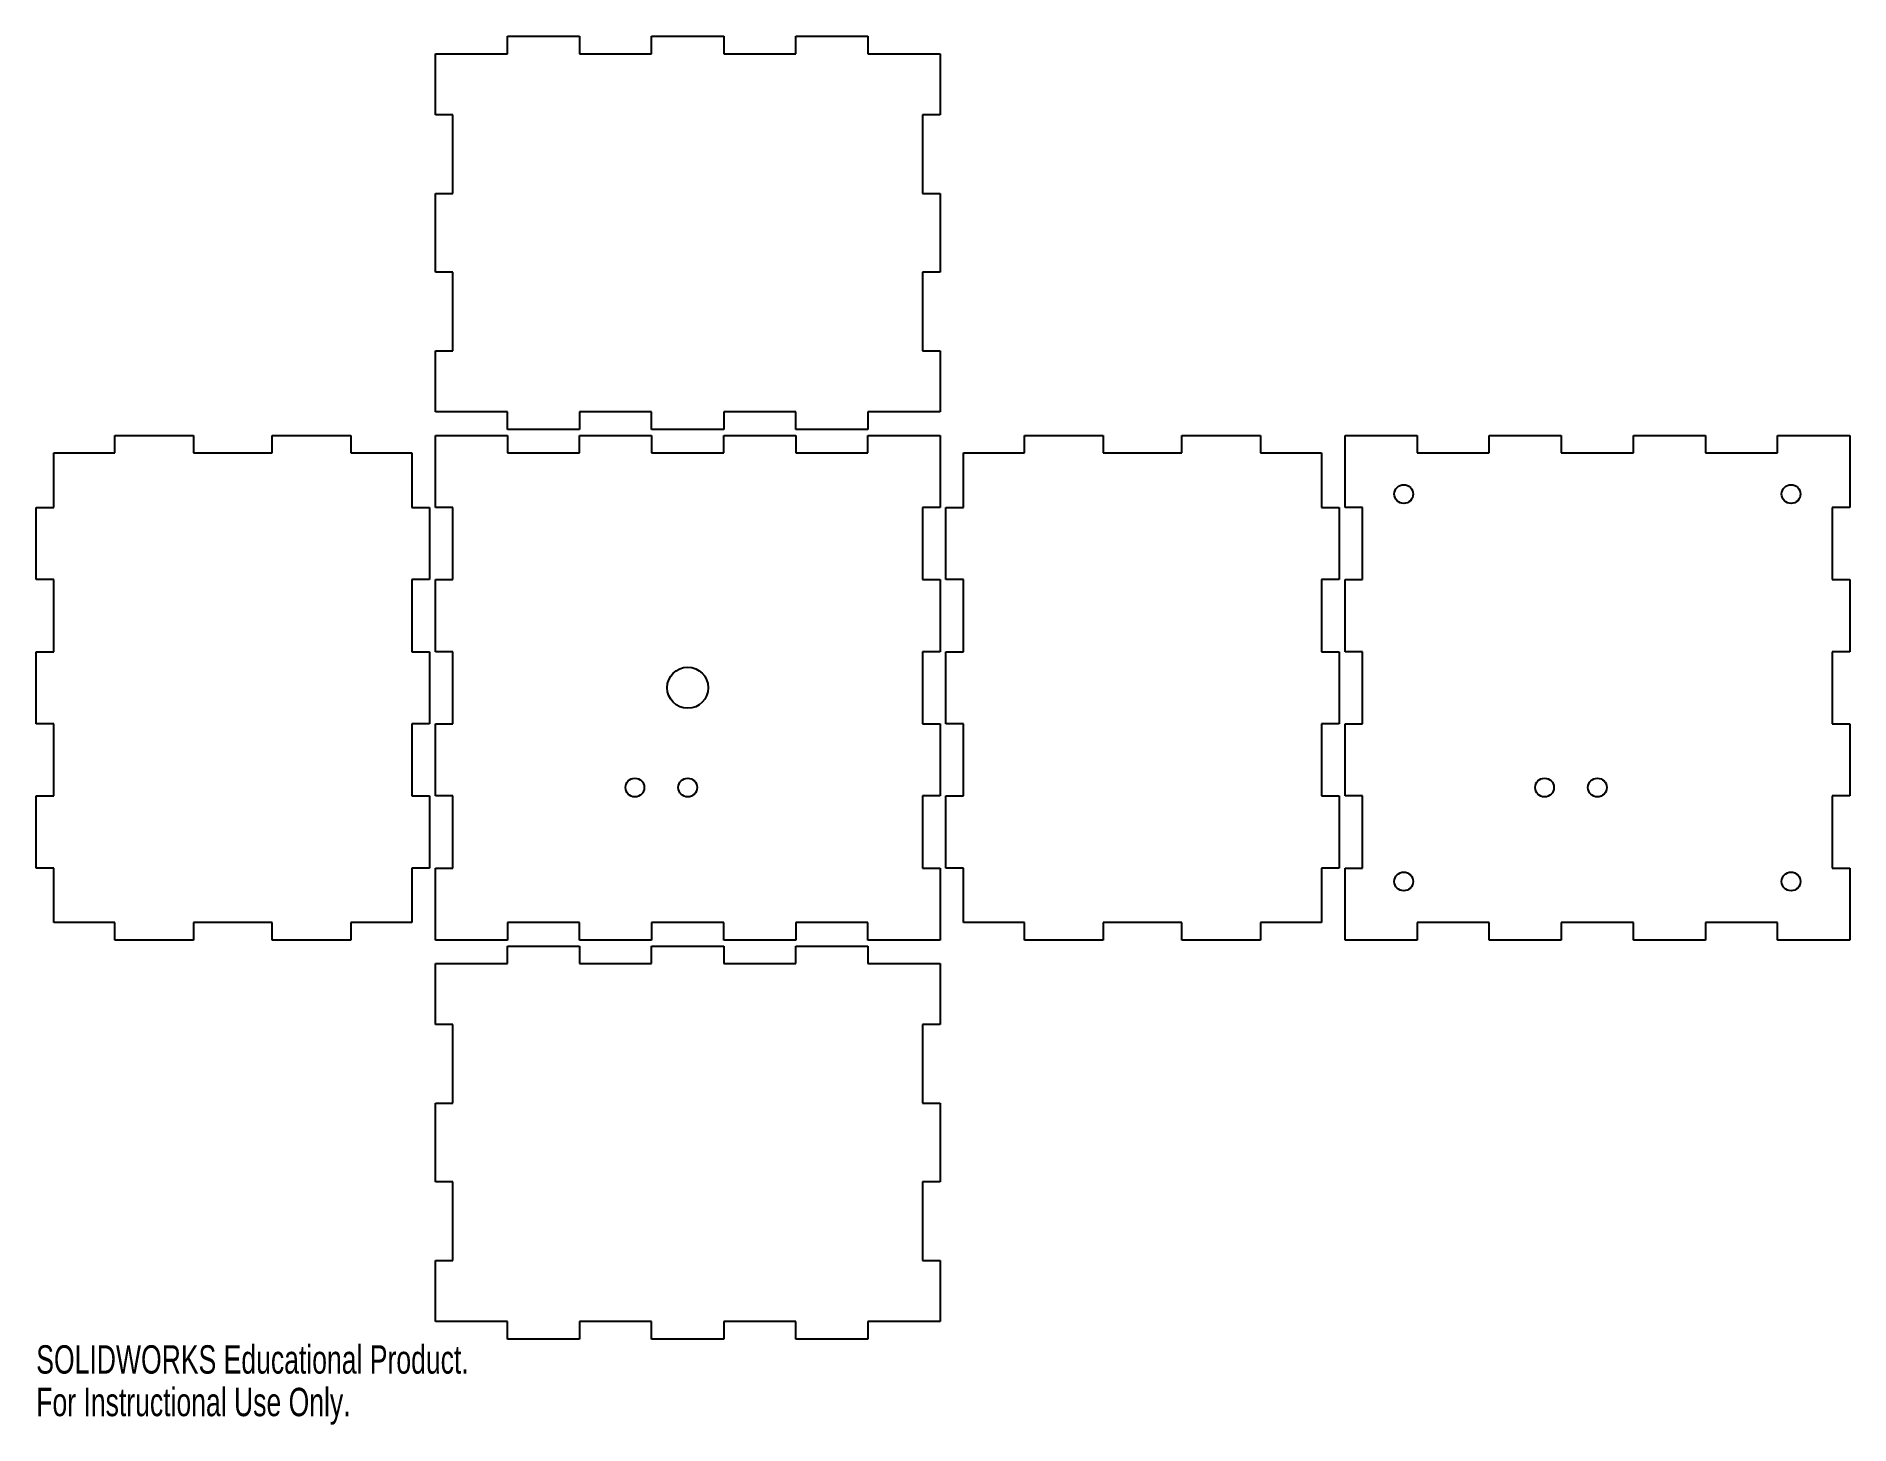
# Model space of a CAD drawing. Header units: millimetres. Extents: x 1 to 310, y 59 to 296.
import ezdxf

# ---------------------------------------------------------------- set-up
doc = ezdxf.new("R2010")
doc.units = ezdxf.units.MM
doc.styles.add('SLDTEXTSTYLE0', font='TXT', dxfattribs={"width": 0.7})

msp = doc.modelspace()

# ---------------------------------------------------------------- linework, layer by layer
at = {"color": 7, "linetype": 'Continuous'}
for p, q in [((81.285714, 293), (81.285714, 296)), ((81.285714, 296), (93.571429, 296)), ((93.571429, 296), (93.571429, 293)), ((105.857143, 293), (105.857143, 296)), ((105.857143, 296), (118.142857, 296)), ((118.142857, 296), (118.142857, 293)), ((130.428571, 293), (130.428571, 296)), ((130.428571, 296), (142.714286, 296)), ((142.714286, 296), (142.714286, 293)), ((69, 293), (81.285714, 293)), ((69, 282.6), (69, 293)), ((93.571429, 293), (105.857143, 293)), ((118.142857, 293), (130.428571, 293)), ((142.714286, 293), (155, 293)), ((155, 293), (155, 282.6)), ((72, 282.6), (69, 282.6)), ((72, 269.2), (72, 282.6)), ((155, 282.6), (152, 282.6)), ((152, 282.6), (152, 269.2)), ((69, 255.8), (69, 269.2)), ((69, 269.2), (72, 269.2)), ((152, 269.2), (155, 269.2)), ((155, 269.2), (155, 255.8)), ((72, 255.8), (69, 255.8)), ((72, 242.4), (72, 255.8)), ((155, 255.8), (152, 255.8)), ((152, 255.8), (152, 242.4)), ((69, 232), (69, 242.4)), ((69, 242.4), (72, 242.4)), ((152, 242.4), (155, 242.4)), ((155, 242.4), (155, 232)), ((81.285714, 232), (69, 232)), ((81.285714, 229), (81.285714, 232)), ((105.857143, 232), (93.571429, 232)), ((93.571429, 232), (93.571429, 229)), ((105.857143, 229), (105.857143, 232)), ((130.428571, 232), (118.142857, 232)), ((118.142857, 232), (118.142857, 229)), ((130.428571, 229), (130.428571, 232)), ((155, 232), (142.714286, 232)), ((142.714286, 232), (142.714286, 229)), ((93.571429, 229), (81.285714, 229)), ((118.142857, 229), (105.857143, 229)), ((142.714286, 229), (130.428571, 229)), ((14.4, 225), (14.4, 228)), ((14.4, 228), (27.8, 228)), ((27.8, 228), (27.8, 225)), ((41.2, 225), (41.2, 228)), ((41.2, 228), (54.6, 228)), ((54.6, 228), (54.6, 225)), ((69, 228), (81.285714, 228)), ((69, 215.714286), (69, 228)), ((81.285714, 228), (81.285714, 225)), ((93.571429, 225), (93.571429, 228)), ((93.571429, 228), (105.857143, 228)), ((105.857143, 228), (105.857143, 225)), ((118.142857, 225), (118.142857, 228)), ((118.142857, 228), (130.428571, 228)), ((130.428571, 228), (130.428571, 225)), ((142.714286, 225), (142.714286, 228)), ((142.714286, 228), (155, 228)), ((155, 228), (155, 215.714286)), ((169.4, 225), (169.4, 228)), ((169.4, 228), (182.8, 228)), ((182.8, 228), (182.8, 225)), ((196.2, 225), (196.2, 228)), ((196.2, 228), (209.6, 228)), ((209.6, 228), (209.6, 225)), ((224, 228), (236.285714, 228)), ((224, 215.714286), (224, 228)), ((236.285714, 228), (236.285714, 225)), ((248.571429, 225), (248.571429, 228)), ((248.571429, 228), (260.857143, 228)), ((260.857143, 228), (260.857143, 225)), ((273.142857, 225), (273.142857, 228)), ((273.142857, 228), (285.428571, 228)), ((285.428571, 228), (285.428571, 225)), ((297.714286, 225), (297.714286, 228)), ((297.714286, 228), (310, 228)), ((310, 228), (310, 215.714286)), ((4, 225), (14.4, 225)), ((4, 215.714286), (4, 225)), ((27.8, 225), (41.2, 225)), ((54.6, 225), (65, 225)), ((65, 225), (65, 215.714286)), ((81.285714, 225), (93.571429, 225)), ((105.857143, 225), (118.142857, 225)), ((130.428571, 225), (142.714286, 225)), ((159, 225), (169.4, 225)), ((159, 215.714286), (159, 225)), ((182.8, 225), (196.2, 225)), ((209.6, 225), (220, 225)), ((220, 225), (220, 215.714286)), ((236.285714, 225), (248.571429, 225)), ((260.857143, 225), (273.142857, 225)), ((285.428571, 225), (297.714286, 225)), ((1, 203.428571), (1, 215.714286)), ((1, 215.714286), (4, 215.714286)), ((65, 215.714286), (68, 215.714286)), ((68, 215.714286), (68, 203.428571)), ((72, 215.714286), (69, 215.714286)), ((72, 203.428571), (72, 215.714286)), ((155, 215.714286), (152, 215.714286)), ((152, 215.714286), (152, 203.428571)), ((156, 203.428571), (156, 215.714286)), ((156, 215.714286), (159, 215.714286)), ((220, 215.714286), (223, 215.714286)), ((223, 215.714286), (223, 203.428571)), ((227, 215.714286), (224, 215.714286)), ((227, 203.428571), (227, 215.714286)), ((310, 215.714286), (307, 215.714286)), ((307, 215.714286), (307, 203.428571)), ((4, 203.428571), (1, 203.428571)), ((4, 191.142857), (4, 203.428571)), ((68, 203.428571), (65, 203.428571)), ((65, 203.428571), (65, 191.142857)), ((69, 191.142857), (69, 203.428571)), ((69, 203.428571), (72, 203.428571)), ((152, 203.428571), (155, 203.428571)), ((155, 203.428571), (155, 191.142857)), ((159, 203.428571), (156, 203.428571)), ((159, 191.142857), (159, 203.428571)), ((223, 203.428571), (220, 203.428571)), ((220, 203.428571), (220, 191.142857)), ((224, 191.142857), (224, 203.428571)), ((224, 203.428571), (227, 203.428571)), ((307, 203.428571), (310, 203.428571)), ((310, 203.428571), (310, 191.142857)), ((1, 178.857143), (1, 191.142857)), ((1, 191.142857), (4, 191.142857)), ((65, 191.142857), (68, 191.142857)), ((68, 191.142857), (68, 178.857143)), ((72, 191.142857), (69, 191.142857)), ((72, 178.857143), (72, 191.142857)), ((155, 191.142857), (152, 191.142857)), ((152, 191.142857), (152, 178.857143)), ((156, 178.857143), (156, 191.142857)), ((156, 191.142857), (159, 191.142857)), ((220, 191.142857), (223, 191.142857)), ((223, 191.142857), (223, 178.857143)), ((227, 191.142857), (224, 191.142857)), ((227, 178.857143), (227, 191.142857)), ((310, 191.142857), (307, 191.142857)), ((307, 191.142857), (307, 178.857143)), ((4, 178.857143), (1, 178.857143)), ((4, 166.571429), (4, 178.857143)), ((68, 178.857143), (65, 178.857143)), ((65, 178.857143), (65, 166.571429)), ((69, 166.571429), (69, 178.857143)), ((69, 178.857143), (72, 178.857143)), ((152, 178.857143), (155, 178.857143)), ((155, 178.857143), (155, 166.571429)), ((159, 178.857143), (156, 178.857143)), ((159, 166.571429), (159, 178.857143)), ((223, 178.857143), (220, 178.857143)), ((220, 178.857143), (220, 166.571429)), ((224, 166.571429), (224, 178.857143)), ((224, 178.857143), (227, 178.857143)), ((307, 178.857143), (310, 178.857143)), ((310, 178.857143), (310, 166.571429)), ((1, 154.285714), (1, 166.571429)), ((1, 166.571429), (4, 166.571429)), ((65, 166.571429), (68, 166.571429)), ((68, 166.571429), (68, 154.285714)), ((72, 166.571429), (69, 166.571429)), ((72, 154.285714), (72, 166.571429)), ((155, 166.571429), (152, 166.571429)), ((152, 166.571429), (152, 154.285714)), ((156, 154.285714), (156, 166.571429)), ((156, 166.571429), (159, 166.571429)), ((220, 166.571429), (223, 166.571429)), ((223, 166.571429), (223, 154.285714)), ((227, 166.571429), (224, 166.571429)), ((227, 154.285714), (227, 166.571429)), ((310, 166.571429), (307, 166.571429)), ((307, 166.571429), (307, 154.285714)), ((4, 154.285714), (1, 154.285714)), ((4, 145), (4, 154.285714)), ((68, 154.285714), (65, 154.285714)), ((65, 154.285714), (65, 145)), ((69, 142), (69, 154.285714)), ((69, 154.285714), (72, 154.285714)), ((152, 154.285714), (155, 154.285714)), ((155, 154.285714), (155, 142)), ((159, 154.285714), (156, 154.285714)), ((159, 145), (159, 154.285714)), ((223, 154.285714), (220, 154.285714)), ((220, 154.285714), (220, 145)), ((224, 142), (224, 154.285714)), ((224, 154.285714), (227, 154.285714)), ((307, 154.285714), (310, 154.285714)), ((310, 154.285714), (310, 142)), ((14.4, 145), (4, 145)), ((14.4, 142), (14.4, 145)), ((41.2, 145), (27.8, 145)), ((27.8, 145), (27.8, 142)), ((41.2, 142), (41.2, 145)), ((65, 145), (54.6, 145)), ((54.6, 145), (54.6, 142)), ((93.571429, 145), (81.285714, 145)), ((81.285714, 145), (81.285714, 142)), ((93.571429, 142), (93.571429, 145)), ((118.142857, 145), (105.857143, 145)), ((105.857143, 145), (105.857143, 142)), ((118.142857, 142), (118.142857, 145)), ((142.714286, 145), (130.428571, 145)), ((130.428571, 145), (130.428571, 142)), ((142.714286, 142), (142.714286, 145)), ((169.4, 145), (159, 145)), ((169.4, 142), (169.4, 145)), ((196.2, 145), (182.8, 145)), ((182.8, 145), (182.8, 142)), ((196.2, 142), (196.2, 145)), ((220, 145), (209.6, 145)), ((209.6, 145), (209.6, 142)), ((248.571429, 145), (236.285714, 145)), ((236.285714, 145), (236.285714, 142)), ((248.571429, 142), (248.571429, 145)), ((273.142857, 145), (260.857143, 145)), ((260.857143, 145), (260.857143, 142)), ((273.142857, 142), (273.142857, 145)), ((297.714286, 145), (285.428571, 145)), ((285.428571, 145), (285.428571, 142)), ((297.714286, 142), (297.714286, 145)), ((27.8, 142), (14.4, 142)), ((54.6, 142), (41.2, 142)), ((81.285714, 142), (69, 142)), ((81.285714, 138), (81.285714, 141)), ((81.285714, 141), (93.571429, 141)), ((105.857143, 142), (93.571429, 142)), ((93.571429, 141), (93.571429, 138)), ((105.857143, 138), (105.857143, 141)), ((105.857143, 141), (118.142857, 141)), ((130.428571, 142), (118.142857, 142)), ((118.142857, 141), (118.142857, 138)), ((130.428571, 138), (130.428571, 141)), ((130.428571, 141), (142.714286, 141)), ((155, 142), (142.714286, 142)), ((142.714286, 141), (142.714286, 138)), ((182.8, 142), (169.4, 142)), ((209.6, 142), (196.2, 142)), ((236.285714, 142), (224, 142)), ((260.857143, 142), (248.571429, 142)), ((285.428571, 142), (273.142857, 142)), ((310, 142), (297.714286, 142)), ((69, 138), (81.285714, 138)), ((69, 127.6), (69, 138)), ((93.571429, 138), (105.857143, 138)), ((118.142857, 138), (130.428571, 138)), ((142.714286, 138), (155, 138)), ((155, 138), (155, 127.6)), ((72, 127.6), (69, 127.6)), ((72, 114.2), (72, 127.6)), ((155, 127.6), (152, 127.6)), ((152, 127.6), (152, 114.2)), ((69, 100.8), (69, 114.2)), ((69, 114.2), (72, 114.2)), ((152, 114.2), (155, 114.2)), ((155, 114.2), (155, 100.8)), ((72, 100.8), (69, 100.8)), ((72, 87.4), (72, 100.8)), ((155, 100.8), (152, 100.8)), ((152, 100.8), (152, 87.4)), ((69, 77), (69, 87.4)), ((69, 87.4), (72, 87.4)), ((152, 87.4), (155, 87.4)), ((155, 87.4), (155, 77)), ((81.285714, 77), (69, 77)), ((81.285714, 74), (81.285714, 77)), ((105.857143, 77), (93.571429, 77)), ((93.571429, 77), (93.571429, 74)), ((105.857143, 74), (105.857143, 77)), ((130.428571, 77), (118.142857, 77)), ((118.142857, 77), (118.142857, 74)), ((130.428571, 74), (130.428571, 77)), ((155, 77), (142.714286, 77)), ((142.714286, 77), (142.714286, 74)), ((93.571429, 74), (81.285714, 74)), ((118.142857, 74), (105.857143, 74)), ((142.714286, 74), (130.428571, 74))]:
    msp.add_line(p, q, dxfattribs=at)
for centre, radius in [((234, 218), 1.6), ((300, 218), 1.6), ((112, 185), 3.5), ((103, 168), 1.6), ((112, 168), 1.6), ((258, 168), 1.6), ((267, 168), 1.6), ((234, 152), 1.6), ((300, 152), 1.6)]:
    msp.add_circle(centre, radius, dxfattribs=at)

# ---------------------------------------------------------------- texts
at = {"color": 7, "linetype": 'Continuous', "char_height": 4.83362, "attachment_point": 1, "style": 'SLDTEXTSTYLE0'}
for s, insert in [('SOLIDWORKS Educational Product.', (1, 72.980434)), ('For Instructional Use Only.', (1, 65.730004))]:
    msp.add_mtext(s, dxfattribs=dict(at, insert=insert))

doc.saveas('drawing.dxf')
